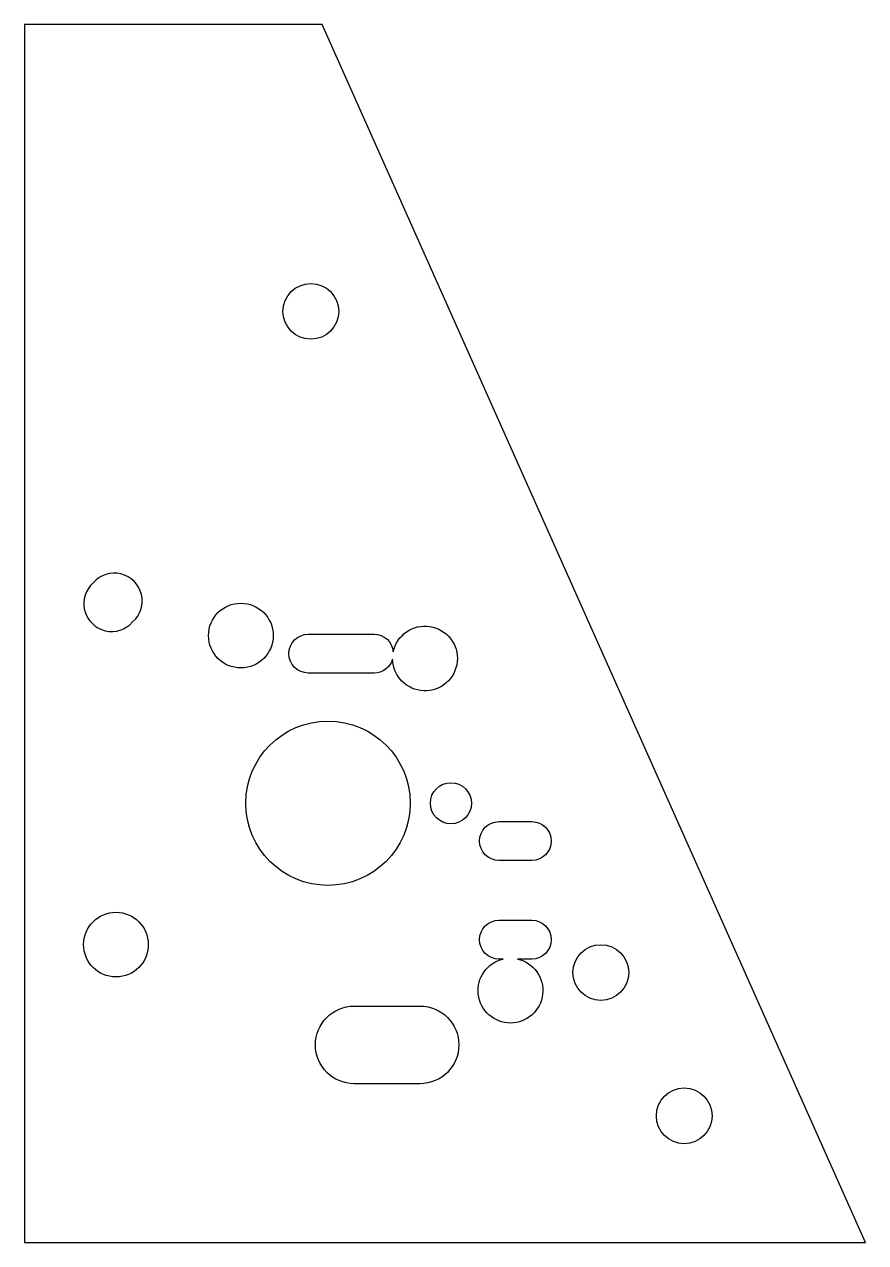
# Model space of a CAD drawing. Header units: millimetres. Extents: x -8.3 to 56.7, y 13.2 to 107.3.
import ezdxf

# ---------------------------------------------------------------- set-up
doc = ezdxf.new("R2010")
doc.units = ezdxf.units.MM
doc.layers.get('0').update_dxf_attribs({"linetype": 'CONTINUOUS'})

msp = doc.modelspace()

# ---------------------------------------------------------------- linework, layer by layer
msp.add_lwpolyline([(-8.345, 13.155), (56.656, 13.155), (14.665, 107.273), (-8.345, 107.273)], close=True)
for points in [[(0.023, 61.104, 1.068004), (-3.015, 64.142, 1.068004)], [(18.67, 57.159), (13.59, 57.159, -1), (13.59, 60.159), (18.67, 60.159, -0.385464), (20.163, 58.808, -17.200564), (20.108, 58.231, -0.331728)], [(30.862, 42.681), (28.322, 42.681, -1), (28.322, 45.681), (30.862, 45.681, -1)], [(28.322, 38.061), (30.862, 38.061, -1), (30.862, 35.061), (29.769, 35.061, -8.852405), (28.653, 35.061), (28.322, 35.061, -1)], [(17.146, 31.433), (22.226, 31.433, -1), (22.226, 25.433), (17.146, 25.433, -1)]]:
    msp.add_lwpolyline(points, format="xyb", close=True)
for centre, radius in [((13.791, 85.102), 2.153), ((8.383, 60.056), 2.5), ((15.114, 47.102), 6.35), ((24.613, 47.102), 1.587), ((-1.269, 36.18), 2.5), ((36.196, 34.021), 2.153), ((42.639, 22.95), 2.153)]:
    msp.add_circle(centre, radius)

doc.saveas('drawing.dxf')
